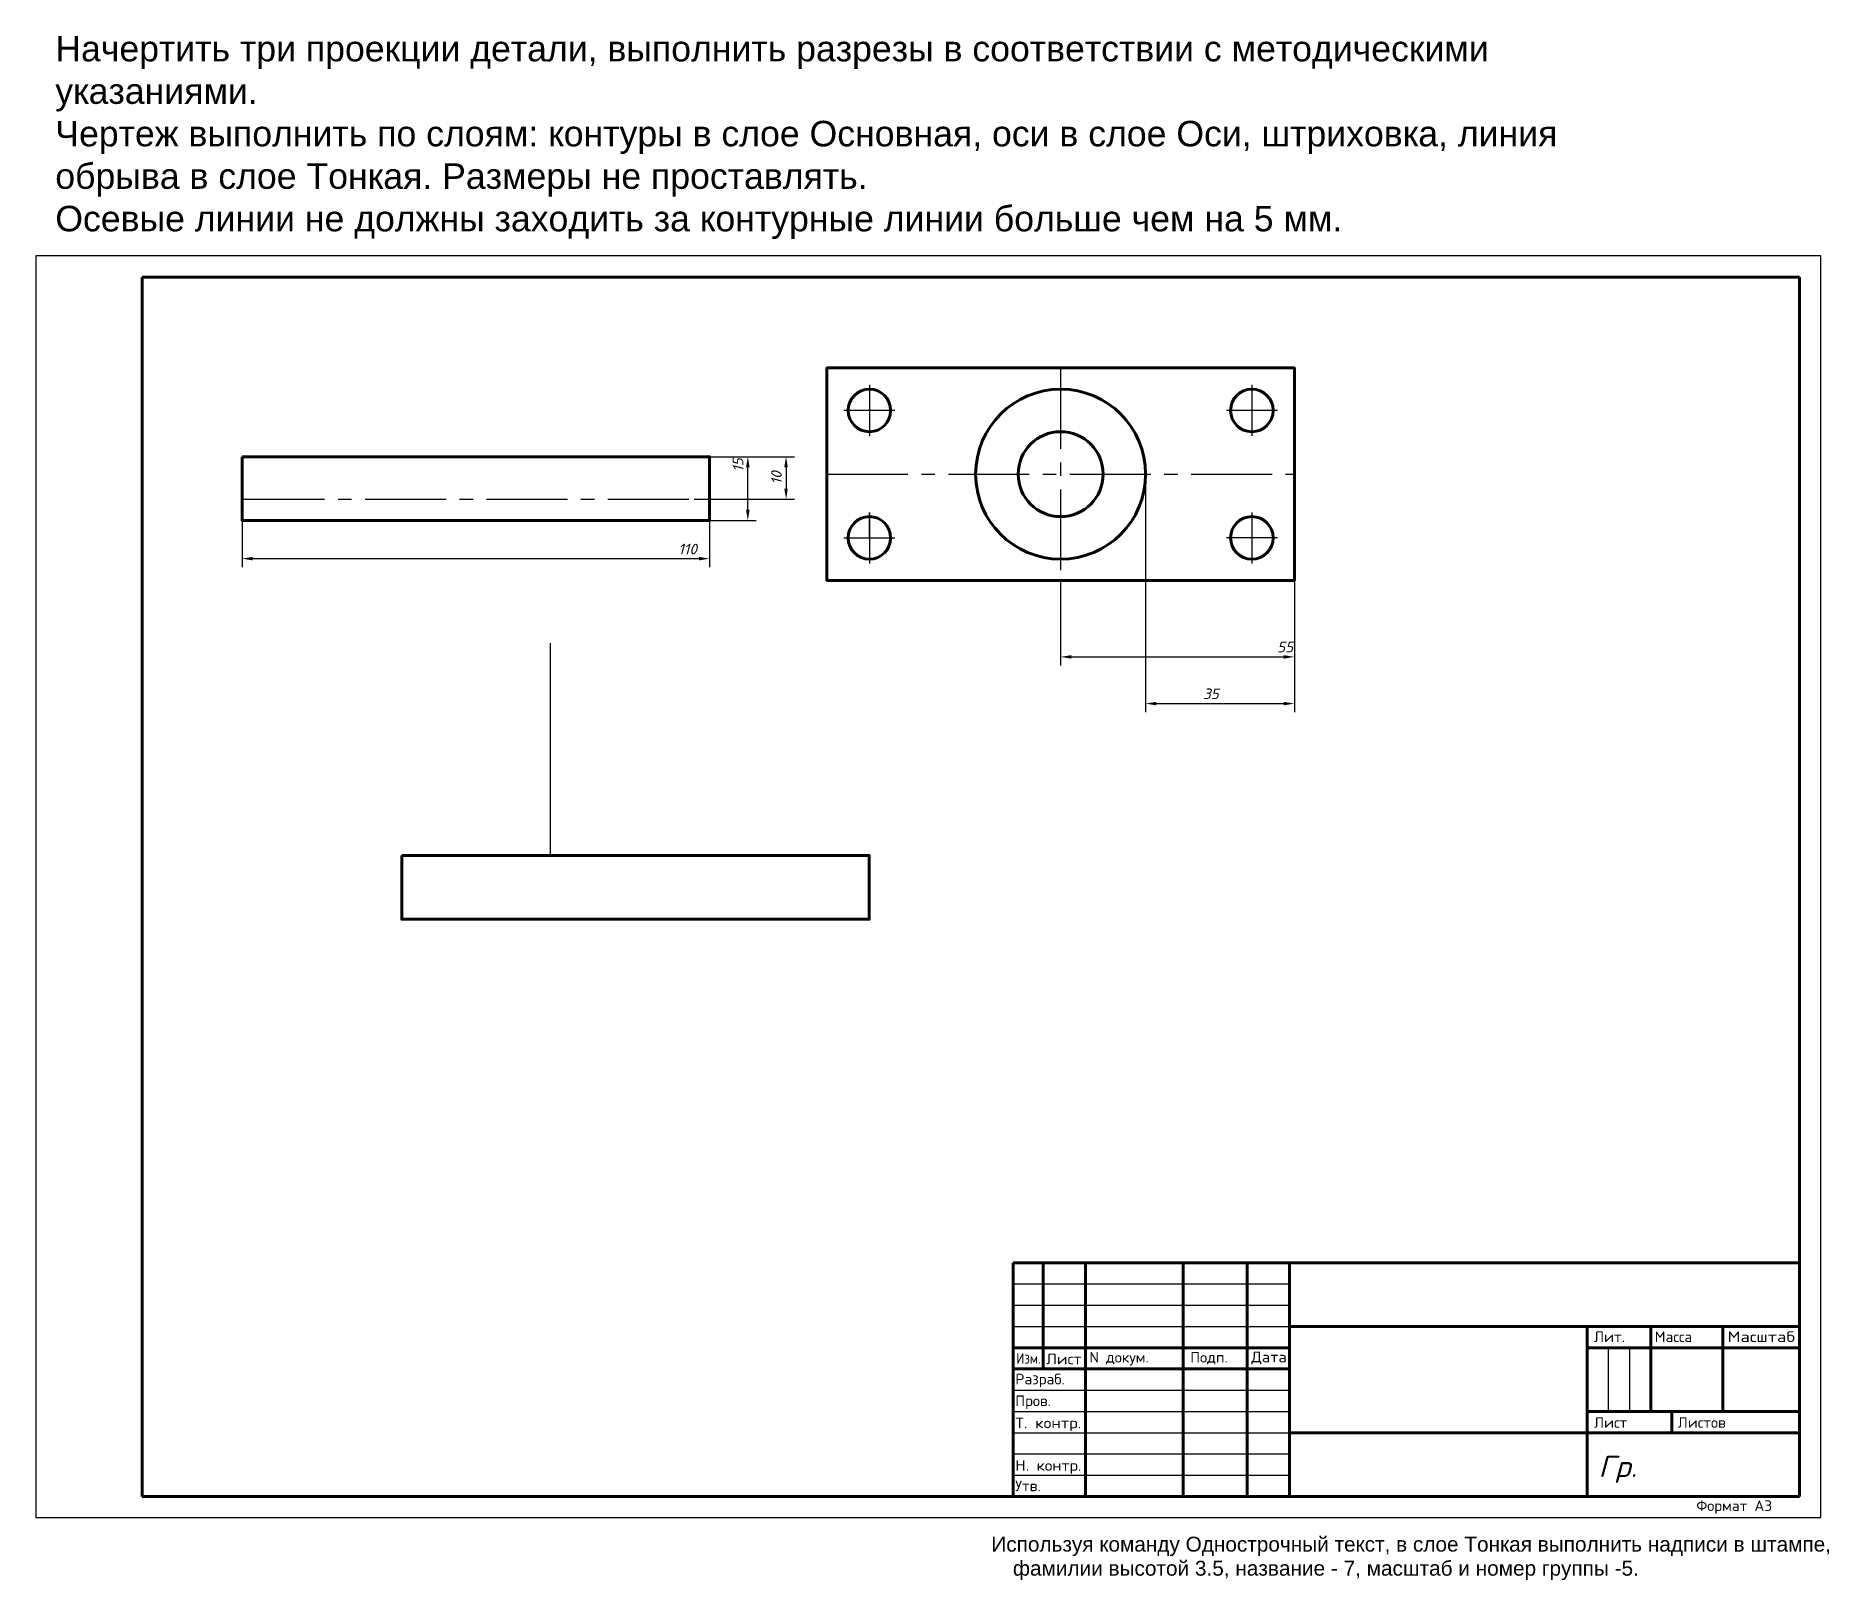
# Model space of a CAD drawing. Header units: millimetres. Extents: x 0 to 422, y -15 to 349.
import ezdxf
from ezdxf.enums import TextEntityAlignment as Align

# ---------------------------------------------------------------- set-up
doc = ezdxf.new("R2010")
doc.units = ezdxf.units.MM
doc.linetypes.add('CENTER2', pattern=[28.575, 19.05, -3.175, 3.175, -3.175])
for name, color, linetype, lineweight in [('Оси', 2, 'CENTER2', 30), ('Основная', 3, 'Continuous', 80), ('Размеры', 6, 'Continuous', 30), ('Тонкая', 1, 'Continuous', 30)]:
    doc.layers.add(name, color=color, linetype=linetype, lineweight=lineweight)
doc.styles.get("Standard").update_dxf_attribs({"font": 'arial.ttf'})
doc.styles.add('наклон', font='simplex.shx', dxfattribs={"oblique": 15})
doc.styles.add('прям', font='simplex.shx')
doc.dimstyles.new('разм', dxfattribs={"dimtxt": 2.5, "dimasz": 2.5, "dimexe": 2, "dimexo": 0, "dimgap": 1, "dimtad": 1, "dimdec": 1, "dimtxsty": 'наклон', "dimcen": 2.5, "dimadec": 0, "dimazin": 0, "dimtfac": 1, "dimtdec": 1, "dimtmove": 0, "dimatfit": 2, "dimfxl": 1, "dimarcsym": 0})

# ---------------------------------------------------------------- blocks, each defined once
blk = doc.blocks.new('*D4')
at = {"layer": 'Defpoints', "color": 0}
for p in [(158.53, 249.73), (167.53, 249.73), (158.53, 234.73)]:
    blk.add_point(p, dxfattribs=at)
at = {"layer": 'Размеры', "color": 0, "lineweight": -2}
for p, q in [((158.53, 249.73), (169.53, 249.73)), ((167.53, 237.23), (167.53, 247.23)), ((158.53, 234.73), (169.53, 234.73))]:
    blk.add_line(p, q, dxfattribs=at)
at = {"layer": 'Размеры', "color": 0}
for points in [[(167.95, 247.23), (167.11, 247.23), (167.53, 249.73)], [(167.11, 237.23), (167.95, 237.23), (167.53, 234.73)]]:
    blk.add_solid(points, dxfattribs=at)
at = {"layer": 'Размеры', "color": 0, "insert": (165.23, 247.76), "char_height": 2.5, "attachment_point": 5, "rotation": 90, "style": 'наклон'}
blk.add_mtext('15', dxfattribs=at)
blk = doc.blocks.new('*D5')
at = {"layer": 'Defpoints', "color": 0}
for p in [(158.53, 249.73), (154.93, 239.73), (176.53, 239.73)]:
    blk.add_point(p, dxfattribs=at)
at = {"layer": 'Размеры', "color": 0, "lineweight": -2}
for p, q in [((158.53, 249.73), (178.53, 249.73)), ((176.53, 247.23), (176.53, 242.23)), ((154.93, 239.73), (178.53, 239.73))]:
    blk.add_line(p, q, dxfattribs=at)
at = {"layer": 'Размеры', "color": 0}
for points in [[(176.95, 247.23), (176.11, 247.23), (176.53, 249.73)], [(176.11, 242.23), (176.95, 242.23), (176.53, 239.73)]]:
    blk.add_solid(points, dxfattribs=at)
at = {"layer": 'Размеры', "color": 0, "insert": (174.28, 244.73), "char_height": 2.5, "attachment_point": 5, "rotation": 90, "style": 'наклон'}
blk.add_mtext('10', dxfattribs=at)
blk = doc.blocks.new('*D10')
at = {"layer": 'Defpoints', "color": 0}
for p in [(48.53, 234.73), (158.53, 234.73), (158.53, 225.73)]:
    blk.add_point(p, dxfattribs=at)
at = {"layer": 'Размеры', "color": 0, "lineweight": -2}
for p, q in [((48.53, 234.73), (48.53, 223.73)), ((158.53, 234.73), (158.53, 223.73)), ((51.03, 225.73), (156.03, 225.73))]:
    blk.add_line(p, q, dxfattribs=at)
at = {"layer": 'Размеры', "color": 0}
for points in [[(51.03, 226.15), (51.03, 225.31), (48.53, 225.73)], [(156.03, 225.31), (156.03, 226.15), (158.53, 225.73)]]:
    blk.add_solid(points, dxfattribs=at)
at = {"layer": 'Размеры', "color": 0, "insert": (153.36, 227.98), "char_height": 2.5, "attachment_point": 5, "style": 'наклон'}
blk.add_mtext('110', dxfattribs=at)
blk = doc.blocks.new('*D15')
at = {"layer": 'Defpoints', "color": 0}
for p in [(241.14, 220.61), (296.14, 220.61), (296.14, 202.61)]:
    blk.add_point(p, dxfattribs=at)
at = {"layer": 'Размеры', "color": 0, "lineweight": -2}
for p, q in [((241.14, 220.61), (241.14, 200.61)), ((296.14, 220.61), (296.14, 200.61)), ((243.64, 202.61), (293.64, 202.61))]:
    blk.add_line(p, q, dxfattribs=at)
at = {"layer": 'Размеры', "color": 0}
for points in [[(243.64, 203.02), (243.64, 202.19), (241.14, 202.61)], [(293.64, 202.19), (293.64, 203.02), (296.14, 202.61)]]:
    blk.add_solid(points, dxfattribs=at)
at = {"layer": 'Размеры', "color": 0, "insert": (293.96, 204.91), "char_height": 2.5, "attachment_point": 5, "style": 'наклон'}
blk.add_mtext('55', dxfattribs=at)
blk = doc.blocks.new('*D18')
at = {"layer": 'Defpoints', "color": 0}
for p in [(261.14, 245.61), (296.14, 245.61), (296.14, 191.61)]:
    blk.add_point(p, dxfattribs=at)
at = {"layer": 'Размеры', "color": 0, "lineweight": -2}
for p, q in [((261.14, 245.61), (261.14, 189.61)), ((296.14, 245.61), (296.14, 189.61)), ((263.64, 191.61), (293.64, 191.61))]:
    blk.add_line(p, q, dxfattribs=at)
at = {"layer": 'Размеры', "color": 0}
for points in [[(263.64, 192.02), (263.64, 191.19), (261.14, 191.61)], [(293.64, 191.19), (293.64, 192.02), (296.14, 191.61)]]:
    blk.add_solid(points, dxfattribs=at)
at = {"layer": 'Размеры', "color": 0, "insert": (276.49, 193.91), "char_height": 2.5, "attachment_point": 5, "style": 'наклон'}
blk.add_mtext('35', dxfattribs=at)

msp = doc.modelspace()

# ---------------------------------------------------------------- linework, layer by layer
at = {"layer": 'Оси'}
for p, q in [((241.14, 270.61), (241.14, 220.61)), ((196.14, 266.61), (196.14, 254.61)), ((286.14, 266.61), (286.14, 254.61)), ((202.14, 260.61), (190.14, 260.61)), ((292.14, 260.61), (280.14, 260.61)), ((186.14, 245.61), (296.14, 245.61)), ((48.9, 239.73), (158.53, 239.73)), ((196.14, 230.61), (196.14, 236.61)), ((196.14, 236.61), (196.14, 230.61)), ((286.14, 236.61), (286.14, 224.61)), ((190.14, 230.61), (202.14, 230.61)), ((196.14, 230.61), (196.14, 224.61)), ((292.14, 230.61), (280.14, 230.61)), ((292.14, 230.61), (292.14, 230.61))]:
    msp.add_line(p, q, dxfattribs=at)
at = {"layer": 'Основная'}
for p, q in [((415, 292), (25, 292)), ((25, 292), (25, 5)), ((415, 5), (415, 292)), ((230, 60), (230, 5)), ((230, 60), (415, 60)), ((237, 60), (237, 35)), ((247, 60), (247, 5)), ((270, 60), (270, 5)), ((285, 60), (285, 5)), ((295, 60), (295, 5)), ((295, 45), (415, 45)), ((365, 5), (365, 45)), ((380, 45), (380, 25)), ((397, 45), (397, 25)), ((230, 40), (295, 40)), ((365, 40), (415, 40)), ((230, 35), (295, 35)), ((380, 25), (365, 25)), ((380, 25), (415, 25)), ((385, 20), (385, 25)), ((295, 20), (415, 20)), ((25, 5), (415, 5))]:
    msp.add_line(p, q, dxfattribs=at)
for points in [[(296.14, 220.61), (186.14, 220.61), (186.14, 270.61), (296.14, 270.61)], [(48.53, 249.73), (158.53, 249.73), (158.53, 234.73), (48.53, 234.73)], [(86.1, 155.85), (196.1, 155.85), (196.1, 140.85), (86.1, 140.85)]]:
    msp.add_lwpolyline(points, close=True, dxfattribs=at)
for centre, radius in [((196.14, 260.61), 5), ((241.14, 245.61), 20), ((286.14, 260.61), 5), ((241.14, 245.61), 10), ((196.14, 230.61), 5), ((286.14, 230.61), 5)]:
    msp.add_circle(centre, radius, dxfattribs=at)
at = {"layer": 'Размеры'}
msp.add_line((121.1, 155.85), (121.1, 205.85), dxfattribs=at)
at = {"layer": 'Тонкая'}
for p, q in [((420, 297), (0, 297)), ((0, 297), (0, 0)), ((420, 0), (420, 297)), ((230, 55), (295, 55)), ((230, 50), (295, 50)), ((230, 45), (295, 45)), ((370, 40), (370, 25)), ((375, 40), (375, 25)), ((230, 30), (295, 30)), ((230, 25), (295, 25)), ((230, 20), (295, 20)), ((230, 15), (295, 15)), ((230, 10), (295, 10)), ((0, 0), (420, 0))]:
    msp.add_line(p, q, dxfattribs=at)

# ---------------------------------------------------------------- texts
at = {"layer": 'Тонкая', "style": 'прям'}
for s, p in [('Лит.', (366.64, 41.33)), ('Масса', (380.92, 41.33)), ('N докум.', (247.9, 36.49)), ('Подп.', (271.64, 36.49)), ('Разраб.', (230.47, 31.37)), ('Пров.', (230.47, 26.24)), ('Лист', (366.64, 21.14)), ('Листов', (386.34, 21.14)), ('Утв.', (230.47, 6.22)), ('Формат А3', (390.72, 1.57))]:
    msp.add_text(s, height=2.5, dxfattribs=at).set_placement(p)
for s, width, p, p2 in [('Масштаб', 0.8667, (398.06, 41.33), (413.95, 41.33)), ('Изм.', 0.806012, (230.71, 36.25), (236.46, 36.25)), ('Лист', 0.835981, (237.73, 36.1), (246.08, 36.1)), ('Дата', 0.780249, (285.99, 36.57), (294.35, 36.57)), ('Т. контр.', 0.881809, (230.47, 21.04), (246.01, 21.04)), ('Н. контр.', 0.847453, (230.47, 11.03), (246.01, 11.03))]:
    msp.add_text(s, height=2.5, dxfattribs=dict(at, width=width)).set_placement(p, p2, align=Align.FIT)
at = {"layer": 'Тонкая', "style": 'наклон', "oblique": 15}
msp.add_text('Гр. ', height=5, dxfattribs=at).set_placement((367.69, 9.56))
at = {"layer": 'Тонкая'}
for s, p in [('   Используя команду Однострочный текст, в слое Тонкая выполнить надписи в штампе,', (220.76, -7.99)), (' фамилии высотой 3.5, название - 7, масштаб и номер группы -5. ', (228.55, -13.66))]:
    msp.add_text(s, height=3.5, dxfattribs=at).set_placement(p)
at = {"layer": 'Тонкая', "insert": (4.57, 348.78), "char_height": 6, "attachment_point": 1}
msp.add_mtext_dynamic_manual_height_columns('Начертить три проекции детали, выполнить разрезы в соответствии с методическими указаниями.  \\PЧертеж выполнить по слоям: контуры в слое Основная, оси в слое Оси, штриховка, линия обрыва в слое Тонкая. Размеры не проставлять. \\PОсевые линии не должны заходить за контурные линии больше чем на 5 мм.', width=357.1057, gutter_width=35, heights=[0], dxfattribs=at)

# ---------------------------------------------------------------- dimensions: what is measured, and where the dimension line sits
at = {"layer": 'Размеры'}
dim = msp.add_linear_dim(base=(176.53, 239.73), p1=(158.53, 249.73), p2=(154.93, 239.73), angle=90, dimstyle='разм', dxfattribs=at)
dim.commit()
dim.dimension.update_dxf_attribs({"geometry": '*D5', "text_midpoint": (174.28, 244.73)})
dim = msp.add_linear_dim(base=(167.53, 249.73), p1=(158.53, 234.73), p2=(158.53, 249.73), angle=90, dimstyle='разм', dxfattribs=at)
dim.commit()
dim.dimension.update_dxf_attribs({"geometry": '*D4', "text_midpoint": (167.53, 247.76), "dimtype": 160})
for base, p1, p2, picture, middle in [((296.14, 191.61), (261.14, 245.61), (296.14, 245.61), '*D18', (276.49, 191.61)), ((158.53, 225.73), (48.53, 234.73), (158.53, 234.73), '*D10', (153.36, 225.73)), ((296.14, 202.61), (241.14, 220.61), (296.14, 220.61), '*D15', (293.96, 202.61))]:
    dim = msp.add_linear_dim(base=base, p1=p1, p2=p2, dimstyle='разм', dxfattribs=at)
    dim.commit()
    dim.dimension.update_dxf_attribs({"geometry": picture, "text_midpoint": middle, "dimtype": 160})

doc.saveas('drawing.dxf')
